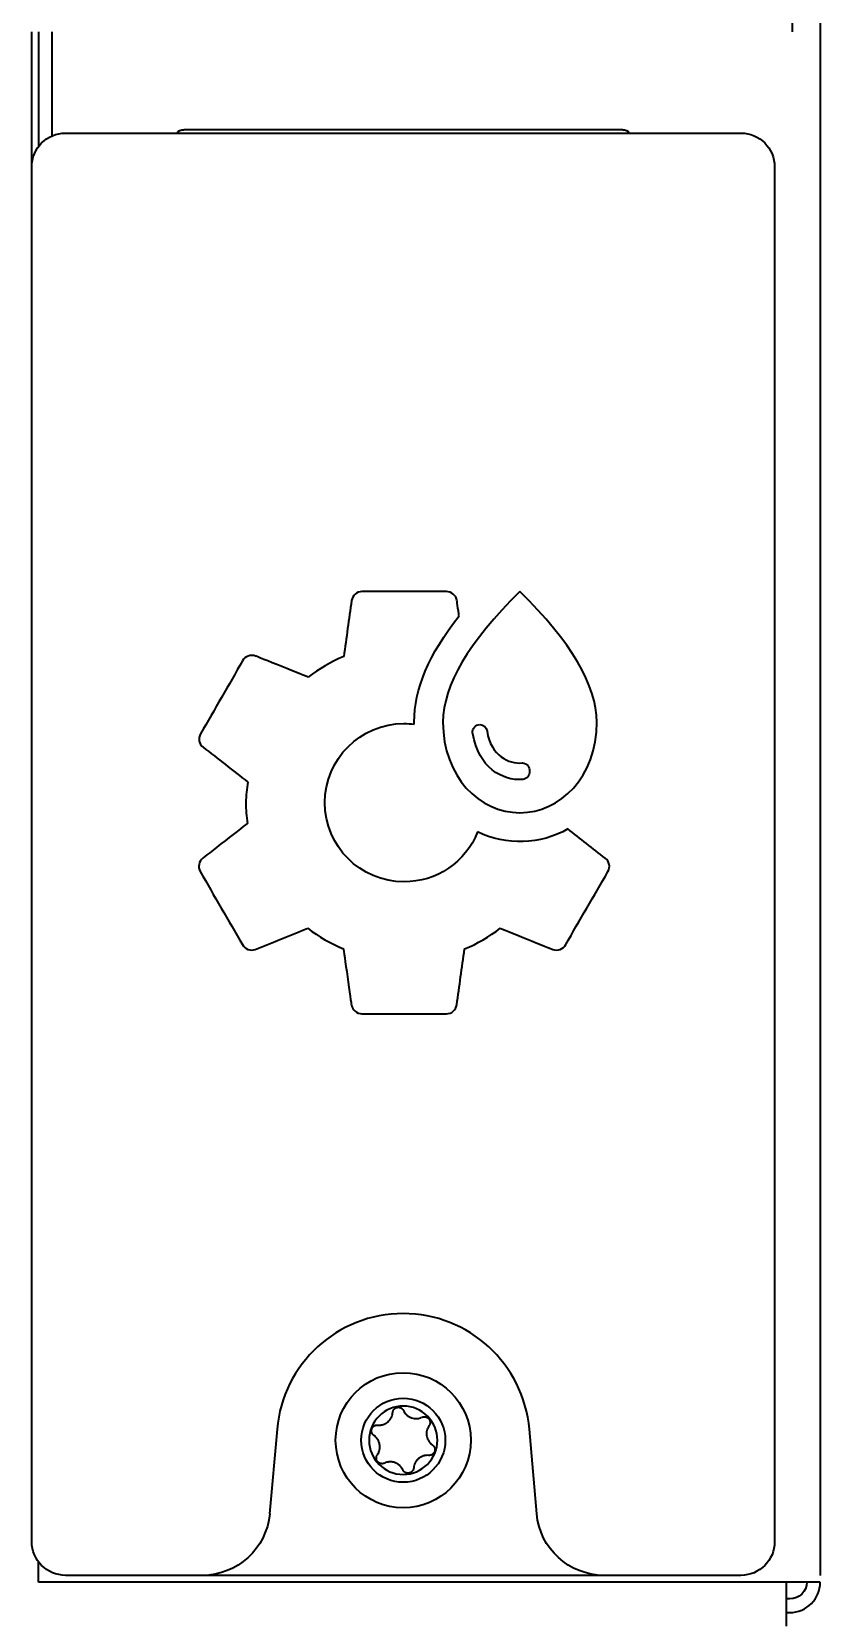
# Model space of a CAD drawing. Extents: x -760 to 4209, y 5795 to 10328.
# Drawn here: x 54 to 100.7, y 8009.8 to 8103.8 of the extents above; entities that cross this region are included whole.
import ezdxf

# ---------------------------------------------------------------- set-up
doc = ezdxf.new("R2010")
doc.units = 0
doc.header["$LTSCALE"] = 5
doc.layers.add('1', color=7, linetype='CONTINUOUS', true_color=0xffffff)
doc.layers.add('ORTHO$15', color=7, linetype='CONTINUOUS', true_color=0xffffff)

msp = doc.modelspace()

# ---------------------------------------------------------------- linework, layer by layer
at = {"layer": '1', "color": 7, "linetype": 'Continuous', "lineweight": 35}
msp.add_line((100.687, 8799.152), (100.687, 8012.402), dxfattribs=at)
for points in [[(72.932, 8070.118), (72.776, 8069.015), (72.62, 8067.912), (72.464, 8066.809)], [(73.544, 8070.652), (73.235, 8070.653), (72.973, 8070.424), (72.932, 8070.118)], [(78.544, 8070.652), (76.877, 8070.652), (75.21, 8070.652), (73.544, 8070.652)], [(82.899, 8070.652), (79.862, 8067.676), (78.344, 8065.101), (78.344, 8062.927)], [(79.168, 8070.118), (79.122, 8070.427), (78.856, 8070.654), (78.544, 8070.652)], [(79.296, 8069.215), (79.296, 8069.218), (79.169, 8070.115), (79.168, 8070.118)], [(66.473, 8066.55), (65.644, 8065.109), (64.815, 8063.668), (63.986, 8062.227)], [(67.242, 8066.835), (66.951, 8066.947), (66.622, 8066.825), (66.473, 8066.55)], [(70.353, 8065.585), (70.347, 8065.588), (67.248, 8066.833), (67.242, 8066.835)], [(72.464, 8066.809), (71.711, 8066.494), (71.001, 8066.082), (70.353, 8065.585)], [(80.528, 8062.787), (80.751, 8062.777), (80.933, 8062.604), (80.955, 8062.382)], [(80.955, 8062.382), (81.188, 8060.93), (82.252, 8060.431), (83.027, 8060.503)], [(63.986, 8062.227), (63.821, 8061.962), (63.89, 8061.615), (64.142, 8061.432)], [(64.142, 8061.432), (65.023, 8060.747), (65.904, 8060.061), (66.785, 8059.376)], [(80.109, 8062.227), (80.106, 8062.24), (80.103, 8062.253), (80.101, 8062.266)], [(83.064, 8059.523), (81.851, 8059.444), (80.434, 8060.243), (80.109, 8062.227)], [(83.027, 8060.503), (83.033, 8060.503), (83.04, 8060.503), (83.047, 8060.503)], [(83.047, 8060.503), (83.3, 8060.486), (83.491, 8060.267), (83.474, 8060.014)], [(83.474, 8060.014), (83.487, 8059.768), (83.308, 8059.554), (83.064, 8059.523)], [(66.785, 8059.376), (66.714, 8058.972), (66.675, 8058.562), (66.668, 8058.152)], [(66.668, 8058.152), (66.665, 8057.742), (66.696, 8057.333), (66.759, 8056.928)], [(66.759, 8056.928), (66.754, 8056.924), (64.122, 8054.874), (64.117, 8054.87)], [(85.746, 8056.602), (84.101, 8055.663), (82.099, 8055.595), (80.394, 8056.42)], [(87.954, 8054.866), (87.218, 8055.445), (86.482, 8056.023), (85.746, 8056.602)], [(64.117, 8054.87), (63.882, 8054.676), (63.817, 8054.344), (63.96, 8054.076)], [(88.115, 8054.076), (88.271, 8054.342), (88.202, 8054.683), (87.954, 8054.866)], [(63.96, 8054.076), (64.794, 8052.634), (65.627, 8051.193), (66.461, 8049.751)], [(85.614, 8049.752), (86.448, 8051.193), (87.281, 8052.635), (88.115, 8054.076)], [(67.229, 8049.466), (68.266, 8049.883), (69.303, 8050.3), (70.34, 8050.717)], [(70.34, 8050.717), (70.986, 8050.218), (71.695, 8049.806), (72.449, 8049.493)], [(79.625, 8049.493), (80.381, 8049.803), (81.09, 8050.215), (81.734, 8050.717)], [(81.734, 8050.717), (81.741, 8050.715), (84.841, 8049.47), (84.847, 8049.468)], [(66.461, 8049.751), (66.613, 8049.481), (66.938, 8049.361), (67.229, 8049.466)], [(72.449, 8049.493), (72.45, 8049.487), (72.918, 8046.192), (72.919, 8046.186)], [(79.156, 8046.186), (79.312, 8047.288), (79.469, 8048.391), (79.625, 8049.493)], [(84.847, 8049.468), (85.138, 8049.357), (85.466, 8049.479), (85.614, 8049.752)], [(72.919, 8046.186), (72.97, 8045.88), (73.234, 8045.655), (73.544, 8045.652)], [(73.544, 8045.652), (75.21, 8045.652), (76.877, 8045.652), (78.544, 8045.652)], [(78.544, 8045.652), (78.854, 8045.647), (79.118, 8045.877), (79.156, 8046.186)]]:
    msp.add_open_spline(points, degree=3, dxfattribs=at)
for points, knots in [([(78.344, 8062.927), (78.344, 8059.666), (80.508, 8057.559), (85.29, 8057.559), (87.453, 8059.666), (87.453, 8062.927), (87.453, 8065.098), (85.935, 8067.673), (82.899, 8070.652)], [0, 0, 0, 0, 0.333333, 0.333333, 0.666667, 0.666667, 0.666667, 1, 1, 1, 1]), ([(76.637, 8062.8), (76.637, 8062.801), (76.637, 8062.926), (76.637, 8062.927), (76.637, 8064.868), (77.512, 8066.943), (79.296, 8069.215)], [0, 0, 0, 0, 0.017888, 0.017888, 0.017888, 1, 1, 1, 1]), ([(80.394, 8056.42), (79.684, 8054.633), (77.955, 8053.461), (76.032, 8053.463), (73.443, 8053.465), (71.346, 8055.566), (71.351, 8060.744), (73.452, 8062.841), (76.241, 8062.839), (76.439, 8062.826), (76.637, 8062.8)], [0, 0, 0, 0, 0.267473, 0.267473, 0.267473, 0.619481, 0.619481, 0.971488, 0.971488, 1, 1, 1, 1]), ([(80.101, 8062.266), (80.1, 8062.269), (80.1, 8062.271), (80.076, 8062.534), (80.268, 8062.764), (80.528, 8062.787)], [0, 0, 0, 0, 0.010028, 0.010028, 1, 1, 1, 1])]:
    msp.add_open_spline(points, degree=3, knots=knots, dxfattribs=at)
at = {"layer": 'ORTHO$15', "color": 7, "linetype": 'Continuous', "lineweight": 35, "extrusion": (0, 1, 0)}
for p, q in [((53.987, 8095.801), (53.987, 8103.801)), ((54.387, 8103.801), (54.387, 8097.002)), ((55.187, 8103.801), (55.187, 8097.634)), ((55.987, 8097.802), (95.987, 8097.802)), ((88.987, 8098.002), (62.987, 8098.002)), ((53.987, 8014.402), (53.987, 8095.802)), ((97.987, 8095.802), (97.987, 8014.402)), ((68.516, 8021.056), (68.078, 8016.053)), ((83.897, 8016.053), (83.459, 8021.056)), ((54.387, 8012.002), (54.387, 8013.202)), ((55.187, 8012.002), (54.387, 8012.002)), ((56.187, 8012.002), (55.187, 8012.002)), ((64.094, 8012.402), (55.987, 8012.402)), ((98.887, 8012.002), (56.187, 8012.002)), ((84.32, 8012.402), (67.655, 8012.402)), ((95.987, 8012.402), (87.881, 8012.402)), ((98.687, 8011.202), (98.687, 8012.002)), ((100.687, 8012.002), (98.887, 8012.002)), ((98.687, 8009.402), (98.687, 8011.202)), ((98.887, 8011.002), (98.687, 8011.002)), ((98.687, 8010.202), (98.887, 8010.202))]:
    msp.add_line(p, q, dxfattribs=at)
at = {"layer": 'ORTHO$15', "color": 7, "linetype": 'Continuous', "lineweight": 35}
for radius in [4, 2.49]:
    msp.add_circle((75.987, 8020.402), radius, dxfattribs=at)
at = {"layer": 'ORTHO$15', "color": 7, "linetype": 'Continuous', "lineweight": 35, "extrusion": (0, 0, -1)}
msp.add_circle((-75.987, 8020.402), 2.025, dxfattribs=at)
for centre, radius, start, end in [((-55.987, 8095.802), 2, 0, 90), ((-62.987, 8097.502), 0.5, 36.87047, 90), ((-88.987, 8097.502), 0.5, 90, 143.12953), ((-95.987, 8095.802), 2, 90, 180), ((-64.094, 8016.402), 4, 185, 270), ((-87.881, 8016.402), 4, 270, 355), ((-55.987, 8014.402), 2, 270, 0), ((-95.987, 8014.402), 2, 180, 270), ((-98.887, 8012.002), 1, 180, 270)]:
    msp.add_arc(centre, radius, start, end, dxfattribs=at)
at = {"layer": 'ORTHO$15', "color": 7, "linetype": 'Continuous', "lineweight": 35}
for centre, radius, start, end in [((75.987, 8020.402), 7.5, 5, 175), ((98.887, 8012.002), 1.8, 270, 0)]:
    msp.add_arc(centre, radius, start, end, dxfattribs=at)
msp.add_open_spline([(99.046, 8103.801), (99.046, 8104.603)], degree=1, dxfattribs=at)
for points, knots in [([(74.477, 8021.298), (74.53, 8021.293), (74.583, 8021.294), (74.662, 8021.302), (74.688, 8021.306), (74.728, 8021.315), (74.741, 8021.318), (74.767, 8021.324), (74.78, 8021.328), (74.844, 8021.348), (74.894, 8021.369), (74.953, 8021.402), (74.965, 8021.408), (74.988, 8021.422), (75, 8021.43), (75.034, 8021.453), (75.056, 8021.47), (75.119, 8021.523), (75.156, 8021.561), (75.207, 8021.625), (75.223, 8021.647), (75.245, 8021.681), (75.252, 8021.692), (75.266, 8021.716), (75.272, 8021.728), (75.303, 8021.787), (75.323, 8021.837), (75.346, 8021.914), (75.352, 8021.94), (75.362, 8021.993), (75.365, 8022.019), (75.368, 8022.046)], [0, 0, 0, 0, 0.125, 0.125, 0.1875, 0.1875, 0.21875, 0.21875, 0.25, 0.25, 0.375, 0.375, 0.40625, 0.40625, 0.4375, 0.4375, 0.5, 0.5, 0.625, 0.625, 0.6875, 0.6875, 0.71875, 0.71875, 0.75, 0.75, 0.875, 0.875, 0.9375, 0.9375, 1, 1, 1, 1]), ([(75.368, 8022.046), (75.369, 8022.064), (75.375, 8022.099), (75.387, 8022.133), (75.398, 8022.159), (75.402, 8022.167), (75.411, 8022.183), (75.415, 8022.191), (75.43, 8022.214), (75.441, 8022.228), (75.46, 8022.249), (75.466, 8022.255), (75.48, 8022.268), (75.487, 8022.274), (75.508, 8022.291), (75.524, 8022.301), (75.548, 8022.314), (75.556, 8022.319), (75.573, 8022.326), (75.582, 8022.33), (75.608, 8022.339), (75.626, 8022.344), (75.653, 8022.349), (75.663, 8022.35), (75.681, 8022.352), (75.69, 8022.352), (75.718, 8022.352), (75.736, 8022.351), (75.764, 8022.347), (75.773, 8022.345), (75.791, 8022.34), (75.8, 8022.338), (75.826, 8022.329), (75.843, 8022.322), (75.867, 8022.309), (75.875, 8022.305), (75.891, 8022.295), (75.899, 8022.29), (75.92, 8022.273), (75.934, 8022.261), (75.953, 8022.241), (75.959, 8022.234), (75.97, 8022.22), (75.976, 8022.213), (75.991, 8022.191), (76, 8022.175), (76.008, 8022.158)], [0, 0, 0, 0, 0.0625, 0.125, 0.125, 0.15625, 0.15625, 0.1875, 0.1875, 0.25, 0.25, 0.28125, 0.28125, 0.3125, 0.3125, 0.375, 0.375, 0.40625, 0.40625, 0.4375, 0.4375, 0.5, 0.5, 0.53125, 0.53125, 0.5625, 0.5625, 0.625, 0.625, 0.65625, 0.65625, 0.6875, 0.6875, 0.75, 0.75, 0.78125, 0.78125, 0.8125, 0.8125, 0.875, 0.875, 0.90625, 0.90625, 0.9375, 0.9375, 1, 1, 1, 1]), ([(76.008, 8022.158), (76.031, 8022.11), (76.058, 8022.064), (76.104, 8022), (76.121, 8021.979), (76.148, 8021.949), (76.157, 8021.939), (76.176, 8021.92), (76.186, 8021.911), (76.235, 8021.865), (76.278, 8021.833), (76.336, 8021.797), (76.348, 8021.791), (76.372, 8021.778), (76.384, 8021.771), (76.421, 8021.754), (76.446, 8021.743), (76.522, 8021.715), (76.575, 8021.702), (76.642, 8021.691), (76.656, 8021.689), (76.683, 8021.687), (76.723, 8021.684), (76.791, 8021.683), (76.844, 8021.688), (76.884, 8021.694), (76.897, 8021.696), (76.924, 8021.701), (76.937, 8021.704), (77.002, 8021.72), (77.052, 8021.738), (77.1, 8021.76)], [0, 0, 0, 0, 0.125, 0.125, 0.1875, 0.1875, 0.21875, 0.21875, 0.25, 0.25, 0.375, 0.375, 0.40625, 0.40625, 0.4375, 0.4375, 0.5, 0.5, 0.625, 0.625, 0.65625, 0.65625, 0.6875, 0.75, 0.8125, 0.8125, 0.84375, 0.84375, 0.875, 0.875, 1, 1, 1, 1]), ([(74.254, 8020.687), (74.24, 8020.697), (74.212, 8020.72), (74.188, 8020.748), (74.172, 8020.77), (74.167, 8020.777), (74.157, 8020.793), (74.152, 8020.801), (74.14, 8020.825), (74.133, 8020.842), (74.125, 8020.868), (74.122, 8020.877), (74.118, 8020.895), (74.116, 8020.904), (74.112, 8020.931), (74.111, 8020.95), (74.111, 8020.977), (74.112, 8020.987), (74.114, 8021.005), (74.115, 8021.014), (74.12, 8021.042), (74.125, 8021.06), (74.135, 8021.086), (74.138, 8021.094), (74.146, 8021.111), (74.15, 8021.12), (74.164, 8021.144), (74.174, 8021.159), (74.191, 8021.181), (74.198, 8021.188), (74.21, 8021.201), (74.217, 8021.208), (74.231, 8021.22), (74.238, 8021.226), (74.253, 8021.237), (74.26, 8021.242), (74.284, 8021.257), (74.3, 8021.265), (74.325, 8021.276), (74.334, 8021.279), (74.351, 8021.285), (74.36, 8021.287), (74.386, 8021.294), (74.404, 8021.297), (74.431, 8021.299), (74.44, 8021.299), (74.459, 8021.299), (74.468, 8021.299), (74.477, 8021.298)], [0, 0, 0, 0, 0.0625, 0.125, 0.125, 0.15625, 0.15625, 0.1875, 0.1875, 0.25, 0.25, 0.28125, 0.28125, 0.3125, 0.3125, 0.375, 0.375, 0.40625, 0.40625, 0.4375, 0.4375, 0.5, 0.5, 0.53125, 0.53125, 0.5625, 0.5625, 0.625, 0.625, 0.65625, 0.65625, 0.6875, 0.6875, 0.71875, 0.71875, 0.75, 0.75, 0.8125, 0.8125, 0.84375, 0.84375, 0.875, 0.875, 0.9375, 0.9375, 0.96875, 0.96875, 1, 1, 1, 1]), ([(77.101, 8021.76), (77.117, 8021.768), (77.151, 8021.781), (77.186, 8021.788), (77.214, 8021.791), (77.223, 8021.791), (77.241, 8021.792), (77.25, 8021.792), (77.277, 8021.79), (77.296, 8021.788), (77.323, 8021.782), (77.332, 8021.78), (77.349, 8021.775), (77.358, 8021.771), (77.383, 8021.761), (77.4, 8021.753), (77.424, 8021.739), (77.432, 8021.734), (77.447, 8021.723), (77.454, 8021.717), (77.475, 8021.699), (77.488, 8021.686), (77.506, 8021.665), (77.512, 8021.657), (77.523, 8021.642), (77.528, 8021.634), (77.542, 8021.611), (77.55, 8021.594), (77.56, 8021.568), (77.563, 8021.559), (77.568, 8021.541), (77.57, 8021.532), (77.576, 8021.505), (77.578, 8021.487), (77.579, 8021.46), (77.579, 8021.45), (77.578, 8021.432), (77.578, 8021.423), (77.574, 8021.396), (77.571, 8021.378), (77.563, 8021.352), (77.56, 8021.343), (77.554, 8021.326), (77.55, 8021.318), (77.538, 8021.293), (77.529, 8021.278), (77.519, 8021.263)], [0, 0, 0, 0, 0.0625, 0.125, 0.125, 0.15625, 0.15625, 0.1875, 0.1875, 0.25, 0.25, 0.28125, 0.28125, 0.3125, 0.3125, 0.375, 0.375, 0.40625, 0.40625, 0.4375, 0.4375, 0.5, 0.5, 0.53125, 0.53125, 0.5625, 0.5625, 0.625, 0.625, 0.65625, 0.65625, 0.6875, 0.6875, 0.75, 0.75, 0.78125, 0.78125, 0.8125, 0.8125, 0.875, 0.875, 0.90625, 0.90625, 0.9375, 0.9375, 1, 1, 1, 1]), ([(77.519, 8021.262), (77.488, 8021.219), (77.462, 8021.172), (77.43, 8021.1), (77.42, 8021.075), (77.408, 8021.037), (77.404, 8021.024), (77.396, 8020.998), (77.393, 8020.984), (77.378, 8020.919), (77.372, 8020.865), (77.37, 8020.798), (77.37, 8020.784), (77.371, 8020.757), (77.372, 8020.743), (77.375, 8020.702), (77.378, 8020.675), (77.392, 8020.595), (77.407, 8020.543), (77.431, 8020.479), (77.437, 8020.467), (77.448, 8020.442), (77.465, 8020.405), (77.499, 8020.347), (77.53, 8020.303), (77.555, 8020.271), (77.563, 8020.261), (77.581, 8020.241), (77.59, 8020.231), (77.636, 8020.183), (77.676, 8020.148), (77.72, 8020.117)], [0, 0, 0, 0, 0.125, 0.125, 0.1875, 0.1875, 0.21875, 0.21875, 0.25, 0.25, 0.375, 0.375, 0.40625, 0.40625, 0.4375, 0.4375, 0.5, 0.5, 0.625, 0.625, 0.65625, 0.65625, 0.6875, 0.75, 0.8125, 0.8125, 0.84375, 0.84375, 0.875, 0.875, 1, 1, 1, 1]), ([(74.456, 8019.542), (74.487, 8019.585), (74.513, 8019.632), (74.545, 8019.704), (74.555, 8019.729), (74.567, 8019.768), (74.571, 8019.78), (74.578, 8019.807), (74.582, 8019.82), (74.596, 8019.885), (74.603, 8019.939), (74.605, 8020.006), (74.605, 8020.02), (74.604, 8020.047), (74.603, 8020.061), (74.6, 8020.102), (74.597, 8020.129), (74.583, 8020.209), (74.568, 8020.261), (74.543, 8020.325), (74.538, 8020.337), (74.527, 8020.362), (74.509, 8020.399), (74.476, 8020.457), (74.445, 8020.501), (74.42, 8020.533), (74.411, 8020.543), (74.394, 8020.563), (74.385, 8020.573), (74.338, 8020.622), (74.298, 8020.656), (74.254, 8020.687)], [0, 0, 0, 0, 0.125, 0.125, 0.1875, 0.1875, 0.21875, 0.21875, 0.25, 0.25, 0.375, 0.375, 0.40625, 0.40625, 0.4375, 0.4375, 0.5, 0.5, 0.625, 0.625, 0.65625, 0.65625, 0.6875, 0.75, 0.8125, 0.8125, 0.84375, 0.84375, 0.875, 0.875, 1, 1, 1, 1]), ([(77.72, 8020.117), (77.735, 8020.107), (77.763, 8020.084), (77.787, 8020.057), (77.803, 8020.035), (77.808, 8020.027), (77.818, 8020.011), (77.822, 8020.004), (77.835, 8019.979), (77.842, 8019.962), (77.85, 8019.936), (77.853, 8019.927), (77.857, 8019.909), (77.859, 8019.9), (77.863, 8019.873), (77.864, 8019.854), (77.863, 8019.827), (77.863, 8019.817), (77.861, 8019.799), (77.86, 8019.79), (77.855, 8019.762), (77.85, 8019.744), (77.84, 8019.718), (77.837, 8019.71), (77.829, 8019.693), (77.825, 8019.684), (77.811, 8019.66), (77.801, 8019.645), (77.783, 8019.623), (77.777, 8019.616), (77.764, 8019.603), (77.758, 8019.596), (77.744, 8019.584), (77.737, 8019.578), (77.722, 8019.567), (77.714, 8019.562), (77.691, 8019.547), (77.675, 8019.539), (77.65, 8019.528), (77.641, 8019.525), (77.623, 8019.519), (77.615, 8019.516), (77.588, 8019.51), (77.57, 8019.507), (77.543, 8019.505), (77.534, 8019.505), (77.516, 8019.505), (77.507, 8019.505), (77.498, 8019.506)], [0, 0, 0, 0, 0.0625, 0.125, 0.125, 0.15625, 0.15625, 0.1875, 0.1875, 0.25, 0.25, 0.28125, 0.28125, 0.3125, 0.3125, 0.375, 0.375, 0.40625, 0.40625, 0.4375, 0.4375, 0.5, 0.5, 0.53125, 0.53125, 0.5625, 0.5625, 0.625, 0.625, 0.65625, 0.65625, 0.6875, 0.6875, 0.71875, 0.71875, 0.75, 0.75, 0.8125, 0.8125, 0.84375, 0.84375, 0.875, 0.875, 0.9375, 0.9375, 0.96875, 0.96875, 1, 1, 1, 1]), ([(74.874, 8019.044), (74.858, 8019.036), (74.824, 8019.023), (74.788, 8019.016), (74.761, 8019.013), (74.752, 8019.013), (74.734, 8019.012), (74.725, 8019.012), (74.697, 8019.014), (74.679, 8019.016), (74.652, 8019.022), (74.643, 8019.024), (74.626, 8019.029), (74.617, 8019.033), (74.591, 8019.043), (74.575, 8019.051), (74.551, 8019.065), (74.543, 8019.07), (74.528, 8019.081), (74.521, 8019.087), (74.5, 8019.105), (74.487, 8019.118), (74.469, 8019.139), (74.463, 8019.147), (74.452, 8019.162), (74.447, 8019.17), (74.433, 8019.194), (74.425, 8019.21), (74.415, 8019.236), (74.412, 8019.245), (74.407, 8019.263), (74.405, 8019.272), (74.399, 8019.299), (74.397, 8019.317), (74.396, 8019.345), (74.396, 8019.354), (74.396, 8019.372), (74.397, 8019.381), (74.401, 8019.408), (74.404, 8019.426), (74.412, 8019.453), (74.415, 8019.461), (74.421, 8019.478), (74.425, 8019.487), (74.437, 8019.511), (74.446, 8019.527), (74.456, 8019.542)], [0, 0, 0, 0, 0.0625, 0.125, 0.125, 0.15625, 0.15625, 0.1875, 0.1875, 0.25, 0.25, 0.28125, 0.28125, 0.3125, 0.3125, 0.375, 0.375, 0.40625, 0.40625, 0.4375, 0.4375, 0.5, 0.5, 0.53125, 0.53125, 0.5625, 0.5625, 0.625, 0.625, 0.65625, 0.65625, 0.6875, 0.6875, 0.75, 0.75, 0.78125, 0.78125, 0.8125, 0.8125, 0.875, 0.875, 0.90625, 0.90625, 0.9375, 0.9375, 1, 1, 1, 1]), ([(75.967, 8018.646), (75.944, 8018.694), (75.917, 8018.74), (75.87, 8018.804), (75.854, 8018.825), (75.827, 8018.855), (75.818, 8018.865), (75.799, 8018.884), (75.789, 8018.893), (75.739, 8018.939), (75.697, 8018.971), (75.639, 8019.007), (75.627, 8019.013), (75.603, 8019.026), (75.591, 8019.033), (75.554, 8019.051), (75.529, 8019.061), (75.452, 8019.089), (75.4, 8019.102), (75.332, 8019.113), (75.319, 8019.115), (75.292, 8019.117), (75.251, 8019.12), (75.184, 8019.121), (75.13, 8019.116), (75.09, 8019.11), (75.077, 8019.108), (75.051, 8019.102), (75.038, 8019.1), (74.973, 8019.084), (74.923, 8019.066), (74.874, 8019.044)], [0, 0, 0, 0, 0.125, 0.125, 0.1875, 0.1875, 0.21875, 0.21875, 0.25, 0.25, 0.375, 0.375, 0.40625, 0.40625, 0.4375, 0.4375, 0.5, 0.5, 0.625, 0.625, 0.65625, 0.65625, 0.6875, 0.75, 0.8125, 0.8125, 0.84375, 0.84375, 0.875, 0.875, 1, 1, 1, 1]), ([(77.498, 8019.506), (77.445, 8019.511), (77.392, 8019.51), (77.313, 8019.502), (77.286, 8019.497), (77.234, 8019.487), (77.207, 8019.48), (77.13, 8019.456), (77.081, 8019.435), (77.022, 8019.402), (77.01, 8019.396), (76.987, 8019.381), (76.975, 8019.374), (76.941, 8019.351), (76.919, 8019.334), (76.856, 8019.281), (76.818, 8019.243), (76.768, 8019.179), (76.752, 8019.157), (76.73, 8019.123), (76.723, 8019.112), (76.709, 8019.088), (76.702, 8019.076), (76.672, 8019.017), (76.652, 8018.967), (76.629, 8018.89), (76.623, 8018.864), (76.613, 8018.812), (76.61, 8018.785), (76.607, 8018.759)], [0, 0, 0, 0, 0.125, 0.125, 0.1875, 0.1875, 0.25, 0.25, 0.375, 0.375, 0.40625, 0.40625, 0.4375, 0.4375, 0.5, 0.5, 0.625, 0.625, 0.6875, 0.6875, 0.71875, 0.71875, 0.75, 0.75, 0.875, 0.875, 0.9375, 0.9375, 1, 1, 1, 1]), ([(76.607, 8018.759), (76.606, 8018.741), (76.6, 8018.705), (76.588, 8018.671), (76.577, 8018.646), (76.573, 8018.637), (76.564, 8018.621), (76.56, 8018.614), (76.545, 8018.591), (76.534, 8018.576), (76.509, 8018.549), (76.495, 8018.536), (76.466, 8018.513), (76.451, 8018.503), (76.427, 8018.489), (76.419, 8018.485), (76.402, 8018.478), (76.393, 8018.474), (76.367, 8018.465), (76.349, 8018.46), (76.321, 8018.455), (76.312, 8018.454), (76.294, 8018.452), (76.284, 8018.452), (76.257, 8018.452), (76.238, 8018.453), (76.211, 8018.457), (76.202, 8018.459), (76.184, 8018.463), (76.175, 8018.466), (76.148, 8018.475), (76.132, 8018.482), (76.107, 8018.495), (76.099, 8018.499), (76.084, 8018.509), (76.076, 8018.514), (76.054, 8018.531), (76.041, 8018.543), (76.022, 8018.563), (76.016, 8018.57), (76.005, 8018.584), (75.999, 8018.591), (75.984, 8018.614), (75.975, 8018.629), (75.967, 8018.646)], [0, 0, 0, 0, 0.0625, 0.125, 0.125, 0.15625, 0.15625, 0.1875, 0.1875, 0.25, 0.25, 0.3125, 0.3125, 0.375, 0.375, 0.40625, 0.40625, 0.4375, 0.4375, 0.5, 0.5, 0.53125, 0.53125, 0.5625, 0.5625, 0.625, 0.625, 0.65625, 0.65625, 0.6875, 0.6875, 0.75, 0.75, 0.78125, 0.78125, 0.8125, 0.8125, 0.875, 0.875, 0.90625, 0.90625, 0.9375, 0.9375, 1, 1, 1, 1]), ([(67.655, 8012.402), (67.484, 8012.402), (67.314, 8012.402), (66.977, 8012.402), (66.81, 8012.402), (66.477, 8012.402), (66.312, 8012.402), (66.108, 8012.402), (66.067, 8012.402), (65.987, 8012.402), (65.866, 8012.402), (65.748, 8012.402), (65.516, 8012.402), (65.365, 8012.402), (65.146, 8012.402), (65.074, 8012.402), (64.969, 8012.402), (64.934, 8012.402), (64.864, 8012.402), (64.83, 8012.402), (64.662, 8012.402), (64.536, 8012.402), (64.36, 8012.402), (64.275, 8012.402), (64.182, 8012.402), (64.137, 8012.402), (64.115, 8012.402), (64.106, 8012.402), (64.1, 8012.402), (64.097, 8012.402), (64.094, 8012.402)], [0, 0, 0, 0, 0.125, 0.125, 0.25, 0.25, 0.375, 0.375, 0.40625, 0.40625, 0.4375, 0.5, 0.5, 0.625, 0.625, 0.6875, 0.6875, 0.71875, 0.71875, 0.75, 0.75, 0.875, 0.875, 0.9375, 0.96875, 0.984375, 0.992187, 0.996094, 0.996094, 1, 1, 1, 1]), ([(87.881, 8012.402), (87.878, 8012.402), (87.875, 8012.402), (87.869, 8012.402), (87.86, 8012.402), (87.838, 8012.402), (87.792, 8012.402), (87.726, 8012.402), (87.67, 8012.402), (87.613, 8012.402), (87.584, 8012.402), (87.494, 8012.402), (87.433, 8012.402), (87.337, 8012.402), (87.305, 8012.402), (87.239, 8012.402), (87.206, 8012.402), (87.037, 8012.402), (86.897, 8012.402), (86.605, 8012.402), (86.454, 8012.402), (86.258, 8012.402), (86.219, 8012.402), (86.139, 8012.402), (86.099, 8012.402), (85.979, 8012.402), (85.899, 8012.402), (85.656, 8012.402), (85.493, 8012.402), (85.163, 8012.402), (84.996, 8012.402), (84.66, 8012.402), (84.491, 8012.402), (84.32, 8012.402)], [0, 0, 0, 0, 0.003906, 0.003906, 0.007812, 0.015625, 0.03125, 0.0625, 0.09375, 0.09375, 0.125, 0.125, 0.1875, 0.1875, 0.21875, 0.21875, 0.25, 0.25, 0.375, 0.375, 0.5, 0.5, 0.53125, 0.53125, 0.5625, 0.5625, 0.625, 0.625, 0.75, 0.75, 0.875, 0.875, 1, 1, 1, 1])]:
    msp.add_open_spline(points, degree=3, knots=knots, dxfattribs=at)

doc.saveas('drawing.dxf')
